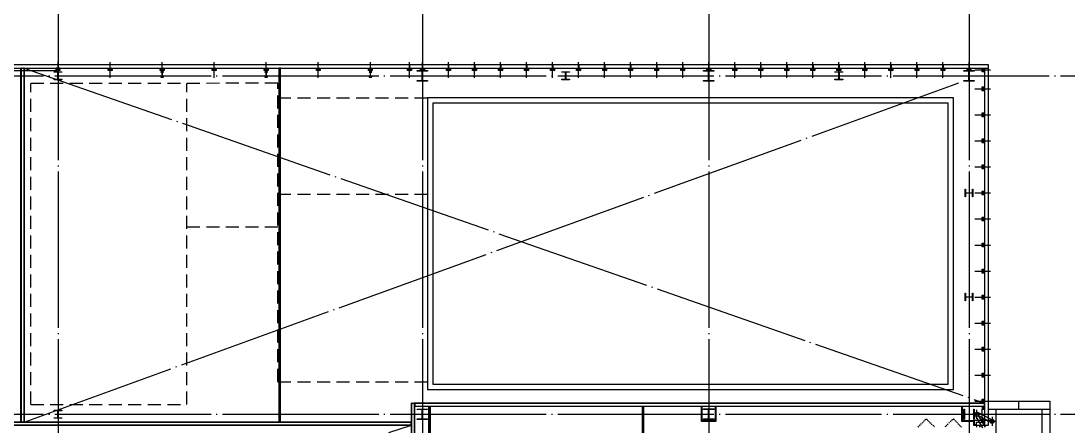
# Model space of a CAD drawing. Header units: millimetres. Extents: x -168200 to 672800, y -7409 to 118800.
# Drawn here: x 244275 to 284505, y 72446 to 88008 of the extents above; entities that cross this region are included whole.
import ezdxf

# ---------------------------------------------------------------- set-up
doc = ezdxf.new("R2010")
doc.units = ezdxf.units.MM
doc.header["$LTSCALE"] = 200
for name, pattern in [('CEN-GAUN', [32.2, 30, -1, 0.2, -1]), ('HID2-GAUN', [3.75, 2.5, -1.25]), ('HIDDEN', [0.375, 0.25, -0.125])]:
    doc.linetypes.add(name, pattern=pattern)
for name, color, linetype in [('1 BA', 9, 'Continuous'), ('1 CEN', 15, 'CEN-GAUN'), ('1 FUR', 8, 'HIDDEN')]:
    doc.layers.add(name, color=color, linetype=linetype)

msp = doc.modelspace()

# ---------------------------------------------------------------- linework, layer by layer
at = {"layer": '1 BA'}
for p, q in [((209265, 86335), (281435, 86335)), ((209400, 86200), (281435, 86200)), ((241800, 86100), (245650, 86100)), ((244275, 86200), (244400, 86200)), ((244275, 72600), (244275, 86200)), ((244300, 86196), (244279, 86196)), ((244279, 86196), (244279, 72604)), ((244300, 86200), (244300, 86196)), ((244375, 86196), (244375, 86200)), ((244396, 86196), (244375, 86196)), ((244396, 72604), (244396, 86196)), ((244400, 86200), (244400, 72600)), ((245625, 86108.3), (245625, 86208.3)), ((245625, 86208.3), (245775, 86208.3)), ((245775, 86108.3), (245625, 86108.3)), ((245629, 86204.3), (245771, 86112.3)), ((245771, 86204.3), (245629, 86112.3)), ((245629, 86112.3), (245629, 86204.3)), ((245629, 86204.3), (245771, 86204.3)), ((245771, 86112.3), (245629, 86112.3)), ((245692.5, 86335), (245692.5, 86200)), ((245707.5, 86335), (245707.5, 86200)), ((245771, 86204.3), (245771, 86112.3)), ((245775, 86208.3), (245775, 86108.3)), ((247625, 86100), (247625, 86200)), ((247625, 86200), (247775, 86200)), ((247775, 86100), (247625, 86100)), ((247629, 86196), (247771, 86104)), ((247771, 86196), (247629, 86104)), ((247629, 86104), (247629, 86196)), ((247629, 86196), (247771, 86196)), ((247771, 86104), (247629, 86104)), ((247771, 86196), (247771, 86104)), ((247775, 86200), (247775, 86100)), ((249625, 86100), (249625, 86200)), ((249625, 86200), (249775, 86200)), ((249775, 86100), (249625, 86100)), ((249629, 86196), (249771, 86104)), ((249771, 86196), (249629, 86104)), ((249629, 86104), (249629, 86196)), ((249629, 86196), (249771, 86196)), ((249771, 86104), (249629, 86104)), ((249771, 86196), (249771, 86104)), ((249775, 86200), (249775, 86100)), ((251625, 86100), (251625, 86200)), ((251625, 86200), (251775, 86200)), ((251775, 86100), (251625, 86100)), ((251629, 86196), (251771, 86104)), ((251771, 86196), (251629, 86104)), ((251629, 86104), (251629, 86196)), ((251629, 86196), (251771, 86196)), ((251771, 86104), (251629, 86104)), ((251771, 86196), (251771, 86104)), ((251775, 86200), (251775, 86100)), ((253625, 86100), (253625, 86200)), ((253625, 86200), (253775, 86200)), ((253775, 86100), (253625, 86100)), ((253629, 86196), (253771, 86104)), ((253771, 86196), (253629, 86104)), ((253629, 86104), (253629, 86196)), ((253629, 86196), (253771, 86196)), ((253771, 86104), (253629, 86104)), ((253771, 86196), (253771, 86104)), ((253775, 86200), (253775, 86100)), ((254197.1, 72600), (254197.1, 86200)), ((254247.1, 72600), (254247.1, 86200)), ((255625, 86100), (255625, 86200)), ((255625, 86200), (255775, 86200)), ((255775, 86100), (255625, 86100)), ((255629, 86196), (255771, 86104)), ((255771, 86196), (255629, 86104)), ((255629, 86104), (255629, 86196)), ((255629, 86196), (255771, 86196)), ((255771, 86104), (255629, 86104)), ((255771, 86196), (255771, 86104)), ((255775, 86200), (255775, 86100)), ((257625, 86100), (257625, 86200)), ((257625, 86200), (257775, 86200)), ((257775, 86100), (257625, 86100)), ((257629, 86196), (257771, 86104)), ((257771, 86196), (257629, 86104)), ((257629, 86104), (257629, 86196)), ((257629, 86196), (257771, 86196)), ((257771, 86104), (257629, 86104)), ((257771, 86196), (257771, 86104)), ((257775, 86200), (257775, 86100)), ((259125, 86100), (259125, 86200)), ((259125, 86200), (259275, 86200)), ((259275, 86100), (259125, 86100)), ((259129, 86196), (259271, 86104)), ((259271, 86196), (259129, 86104)), ((259129, 86104), (259129, 86196)), ((259129, 86196), (259271, 86196)), ((259271, 86104), (259129, 86104)), ((259192.5, 86335), (259192.5, 86200)), ((259207.5, 86335), (259207.5, 86200)), ((259271, 86196), (259271, 86104)), ((259275, 86200), (259275, 86100)), ((259500, 86079), (259500, 86100)), ((259500, 86100), (259900, 86100)), ((259625, 86100), (259625, 86200)), ((259625, 86200), (259775, 86200)), ((259775, 86100), (259625, 86100)), ((259629, 86196), (259771, 86104)), ((259771, 86196), (259629, 86104)), ((259629, 86104), (259629, 86196)), ((259629, 86196), (259771, 86196)), ((259771, 86104), (259629, 86104)), ((259771, 86196), (259771, 86104)), ((259775, 86200), (259775, 86100)), ((259900, 86100), (259900, 86079)), ((260625, 86100), (260625, 86200)), ((260625, 86200), (260775, 86200)), ((260775, 86100), (260625, 86100)), ((260629, 86196), (260771, 86104)), ((260771, 86196), (260629, 86104)), ((260629, 86104), (260629, 86196)), ((260629, 86196), (260771, 86196)), ((260771, 86104), (260629, 86104)), ((260692.5, 86335), (260692.5, 86200)), ((260707.5, 86335), (260707.5, 86200)), ((260771, 86196), (260771, 86104)), ((260775, 86200), (260775, 86100)), ((261625, 86100), (261625, 86200)), ((261625, 86200), (261775, 86200)), ((261775, 86100), (261625, 86100)), ((261629, 86196), (261771, 86104)), ((261771, 86196), (261629, 86104)), ((261629, 86104), (261629, 86196)), ((261629, 86196), (261771, 86196)), ((261771, 86104), (261629, 86104)), ((261692.5, 86335), (261692.5, 86200)), ((261707.5, 86335), (261707.5, 86200)), ((261771, 86196), (261771, 86104)), ((261775, 86200), (261775, 86100)), ((262625, 86100), (262625, 86200)), ((262625, 86200), (262775, 86200)), ((262775, 86100), (262625, 86100)), ((262629, 86196), (262771, 86104)), ((262771, 86196), (262629, 86104)), ((262629, 86104), (262629, 86196)), ((262629, 86196), (262771, 86196)), ((262771, 86104), (262629, 86104)), ((262692.5, 86335), (262692.5, 86200)), ((262707.5, 86335), (262707.5, 86200)), ((262771, 86196), (262771, 86104)), ((262775, 86200), (262775, 86100)), ((263625, 86100), (263625, 86200)), ((263625, 86200), (263775, 86200)), ((263775, 86100), (263625, 86100)), ((263629, 86196), (263771, 86104)), ((263771, 86196), (263629, 86104)), ((263629, 86104), (263629, 86196)), ((263629, 86196), (263771, 86196)), ((263771, 86104), (263629, 86104)), ((263692.5, 86335), (263692.5, 86200)), ((263707.5, 86335), (263707.5, 86200)), ((263771, 86196), (263771, 86104)), ((263775, 86200), (263775, 86100)), ((264625, 86100), (264625, 86200)), ((264625, 86200), (264775, 86200)), ((264775, 86100), (264625, 86100)), ((264629, 86196), (264771, 86104)), ((264771, 86196), (264629, 86104)), ((264629, 86104), (264629, 86196)), ((264629, 86196), (264771, 86196)), ((264771, 86104), (264629, 86104)), ((264692.5, 86335), (264692.5, 86200)), ((264707.5, 86335), (264707.5, 86200)), ((264771, 86196), (264771, 86104)), ((264775, 86200), (264775, 86100)), ((265625, 86100), (265625, 86200)), ((265625, 86200), (265775, 86200)), ((265775, 86100), (265625, 86100)), ((265629, 86196), (265771, 86104)), ((265771, 86196), (265629, 86104)), ((265629, 86104), (265629, 86196)), ((265629, 86196), (265771, 86196)), ((265771, 86104), (265629, 86104)), ((265692.5, 86335), (265692.5, 86200)), ((265707.5, 86335), (265707.5, 86200)), ((265771, 86196), (265771, 86104)), ((265775, 86200), (265775, 86100)), ((266625, 86100), (266625, 86200)), ((266625, 86200), (266775, 86200)), ((266775, 86100), (266625, 86100)), ((266629, 86196), (266771, 86104)), ((266771, 86196), (266629, 86104)), ((266629, 86104), (266629, 86196)), ((266629, 86196), (266771, 86196)), ((266771, 86104), (266629, 86104)), ((266692.5, 86335), (266692.5, 86200)), ((266707.5, 86335), (266707.5, 86200)), ((266771, 86196), (266771, 86104)), ((266775, 86200), (266775, 86100)), ((267625, 86100), (267625, 86200)), ((267625, 86200), (267775, 86200)), ((267775, 86100), (267625, 86100)), ((267629, 86196), (267771, 86104)), ((267771, 86196), (267629, 86104)), ((267629, 86104), (267629, 86196)), ((267629, 86196), (267771, 86196)), ((267771, 86104), (267629, 86104)), ((267692.5, 86335), (267692.5, 86200)), ((267707.5, 86335), (267707.5, 86200)), ((267771, 86196), (267771, 86104)), ((267775, 86200), (267775, 86100)), ((268625, 86100), (268625, 86200)), ((268625, 86200), (268775, 86200)), ((268775, 86100), (268625, 86100)), ((268629, 86196), (268771, 86104)), ((268771, 86196), (268629, 86104)), ((268629, 86104), (268629, 86196)), ((268629, 86196), (268771, 86196)), ((268771, 86104), (268629, 86104)), ((268692.5, 86335), (268692.5, 86200)), ((268707.5, 86335), (268707.5, 86200)), ((268771, 86196), (268771, 86104)), ((268775, 86200), (268775, 86100)), ((269625, 86100), (269625, 86200)), ((269625, 86200), (269775, 86200)), ((269775, 86100), (269625, 86100)), ((269629, 86196), (269771, 86104)), ((269771, 86196), (269629, 86104)), ((269629, 86104), (269629, 86196)), ((269629, 86196), (269771, 86196)), ((269771, 86104), (269629, 86104)), ((269692.5, 86335), (269692.5, 86200)), ((269707.5, 86335), (269707.5, 86200)), ((269771, 86196), (269771, 86104)), ((269775, 86200), (269775, 86100)), ((270498.5, 86079), (270498.5, 86103)), ((270498.5, 86103), (270901.5, 86103)), ((270625, 86100), (270625, 86200)), ((270625, 86200), (270775, 86200)), ((270775, 86100), (270625, 86100)), ((270629, 86196), (270771, 86104)), ((270771, 86196), (270629, 86104)), ((270629, 86104), (270629, 86196)), ((270629, 86196), (270771, 86196)), ((270771, 86104), (270629, 86104)), ((270692.5, 86335), (270692.5, 86200)), ((270707.5, 86335), (270707.5, 86200)), ((270771, 86196), (270771, 86104)), ((270775, 86200), (270775, 86100)), ((270901.5, 86103), (270901.5, 86079)), ((271625, 86100), (271625, 86200)), ((271625, 86200), (271775, 86200)), ((271775, 86100), (271625, 86100)), ((271629, 86196), (271771, 86104)), ((271771, 86196), (271629, 86104)), ((271629, 86104), (271629, 86196)), ((271629, 86196), (271771, 86196)), ((271771, 86104), (271629, 86104)), ((271692.5, 86335), (271692.5, 86200)), ((271707.5, 86335), (271707.5, 86200)), ((271771, 86196), (271771, 86104)), ((271775, 86200), (271775, 86100)), ((272625, 86100), (272625, 86200)), ((272625, 86200), (272775, 86200)), ((272775, 86100), (272625, 86100)), ((272629, 86196), (272771, 86104)), ((272771, 86196), (272629, 86104)), ((272629, 86104), (272629, 86196)), ((272629, 86196), (272771, 86196)), ((272771, 86104), (272629, 86104)), ((272692.5, 86335), (272692.5, 86200)), ((272707.5, 86335), (272707.5, 86200)), ((272771, 86196), (272771, 86104)), ((272775, 86200), (272775, 86100)), ((273625, 86100), (273625, 86200)), ((273625, 86200), (273775, 86200)), ((273775, 86100), (273625, 86100)), ((273629, 86196), (273771, 86104)), ((273771, 86196), (273629, 86104)), ((273629, 86104), (273629, 86196)), ((273629, 86196), (273771, 86196)), ((273771, 86104), (273629, 86104)), ((273692.5, 86335), (273692.5, 86200)), ((273707.5, 86335), (273707.5, 86200)), ((273771, 86196), (273771, 86104)), ((273775, 86200), (273775, 86100)), ((274625, 86100), (274625, 86200)), ((274625, 86200), (274775, 86200)), ((274775, 86100), (274625, 86100)), ((274629, 86196), (274771, 86104)), ((274771, 86196), (274629, 86104)), ((274629, 86104), (274629, 86196)), ((274629, 86196), (274771, 86196)), ((274771, 86104), (274629, 86104)), ((274692.5, 86335), (274692.5, 86200)), ((274707.5, 86335), (274707.5, 86200)), ((274771, 86196), (274771, 86104)), ((274775, 86200), (274775, 86100)), ((275625, 86100), (275625, 86200)), ((275625, 86200), (275775, 86200)), ((275775, 86100), (275625, 86100)), ((275629, 86196), (275771, 86104)), ((275771, 86196), (275629, 86104)), ((275629, 86104), (275629, 86196)), ((275629, 86196), (275771, 86196)), ((275771, 86104), (275629, 86104)), ((275692.5, 86335), (275692.5, 86200)), ((275707.5, 86335), (275707.5, 86200)), ((275771, 86196), (275771, 86104)), ((275775, 86200), (275775, 86100)), ((276625, 86100), (276625, 86200)), ((276625, 86200), (276775, 86200)), ((276775, 86100), (276625, 86100)), ((276629, 86196), (276771, 86104)), ((276771, 86196), (276629, 86104)), ((276629, 86104), (276629, 86196)), ((276629, 86196), (276771, 86196)), ((276771, 86104), (276629, 86104)), ((276692.5, 86335), (276692.5, 86200)), ((276707.5, 86335), (276707.5, 86200)), ((276771, 86196), (276771, 86104)), ((276775, 86200), (276775, 86100)), ((277625, 86100), (277625, 86200)), ((277625, 86200), (277775, 86200)), ((277775, 86100), (277625, 86100)), ((277629, 86196), (277771, 86104)), ((277771, 86196), (277629, 86104)), ((277629, 86104), (277629, 86196)), ((277629, 86196), (277771, 86196)), ((277771, 86104), (277629, 86104)), ((277692.5, 86335), (277692.5, 86200)), ((277707.5, 86335), (277707.5, 86200)), ((277771, 86196), (277771, 86104)), ((277775, 86200), (277775, 86100)), ((278625, 86100), (278625, 86200)), ((278625, 86200), (278775, 86200)), ((278775, 86100), (278625, 86100)), ((278629, 86196), (278771, 86104)), ((278771, 86196), (278629, 86104)), ((278629, 86104), (278629, 86196)), ((278629, 86196), (278771, 86196)), ((278771, 86104), (278629, 86104)), ((278692.5, 86335), (278692.5, 86200)), ((278707.5, 86335), (278707.5, 86200)), ((278771, 86196), (278771, 86104)), ((278775, 86200), (278775, 86100)), ((279625, 86100), (279625, 86200)), ((279625, 86200), (279775, 86200)), ((279775, 86100), (279625, 86100)), ((279629, 86196), (279771, 86104)), ((279771, 86196), (279629, 86104)), ((279629, 86104), (279629, 86196)), ((279629, 86196), (279771, 86196)), ((279771, 86104), (279629, 86104)), ((279692.5, 86335), (279692.5, 86200)), ((279707.5, 86335), (279707.5, 86200)), ((279771, 86196), (279771, 86104)), ((279775, 86200), (279775, 86100)), ((280500, 86079), (280500, 86100)), ((280500, 86100), (280900, 86100)), ((280625, 86100), (280625, 86200)), ((280625, 86200), (280775, 86200)), ((280775, 86100), (280625, 86100)), ((280629, 86196), (280771, 86104)), ((280771, 86196), (280629, 86104)), ((280629, 86104), (280629, 86196)), ((280629, 86196), (280771, 86196)), ((280771, 86104), (280629, 86104)), ((280771, 86196), (280771, 86104)), ((280775, 86200), (280775, 86100)), ((280900, 86100), (280900, 86079)), ((281200, 86050), (281200, 86200)), ((281200, 86200), (281300, 86200)), ((281296, 86196), (281204, 86054)), ((281296, 86054), (281204, 86196)), ((281204, 86054), (281204, 86196)), ((281204, 86196), (281296, 86196)), ((281296, 86196), (281296, 86054)), ((281300, 86200), (281300, 72465)), ((281300, 86200), (281300, 86050)), ((281435, 86335), (281435, 72465)), ((245550, 86035), (245550, 86050)), ((245550, 86050), (245850, 86050)), ((245677, 86035), (245550, 86035)), ((245550, 85750), (245550, 85765)), ((245550, 85765), (245677, 85765)), ((245850, 85750), (245550, 85750)), ((245695, 85783), (245695, 86017)), ((245705, 86017), (245705, 85783)), ((245850, 86035), (245723, 86035)), ((245723, 85765), (245850, 85765)), ((245850, 86050), (245850, 86035)), ((245850, 85765), (245850, 85750)), ((249750, 86050), (249650, 86050)), ((249650, 86050), (249650, 86041)), ((249650, 86041), (249684, 86041)), ((249684, 85859), (249650, 85859)), ((249650, 85859), (249650, 85850)), ((249650, 85850), (249750, 85850)), ((249697, 86028), (249697, 85872)), ((249703, 85872), (249703, 86028)), ((249716, 86041), (249750, 86041)), ((249750, 85859), (249716, 85859)), ((249750, 86041), (249750, 86050)), ((249750, 85850), (249750, 85859)), ((253750, 86050), (253650, 86050)), ((253650, 86050), (253650, 86041)), ((253650, 86041), (253684, 86041)), ((253684, 85859), (253650, 85859)), ((253650, 85859), (253650, 85850)), ((253650, 85850), (253750, 85850)), ((253697, 86028), (253697, 85872)), ((253703, 85872), (253703, 86028)), ((253716, 86041), (253750, 86041)), ((253750, 85859), (253716, 85859)), ((253750, 86041), (253750, 86050)), ((253750, 85850), (253750, 85859)), ((257750, 86050), (257650, 86050)), ((257650, 86050), (257650, 86041)), ((257650, 86041), (257684, 86041)), ((257684, 85859), (257650, 85859)), ((257650, 85859), (257650, 85850)), ((257650, 85850), (257750, 85850)), ((257697, 86028), (257697, 85872)), ((257703, 85872), (257703, 86028)), ((257716, 86041), (257750, 86041)), ((257750, 85859), (257716, 85859)), ((257750, 86041), (257750, 86050)), ((257750, 85850), (257750, 85859)), ((259671.5, 86079), (259500, 86079)), ((259500, 85700), (259500, 85721)), ((259500, 85721), (259671.5, 85721)), ((259900, 85700), (259500, 85700)), ((259693.5, 85743), (259693.5, 86057)), ((259706.5, 86057), (259706.5, 85743)), ((259900, 86079), (259728.5, 86079)), ((259728.5, 85721), (259900, 85721)), ((259900, 85721), (259900, 85700)), ((265050, 86035), (265050, 86050)), ((265050, 86050), (265350, 86050)), ((265177, 86035), (265050, 86035)), ((265050, 85750), (265050, 85765)), ((265050, 85765), (265177, 85765)), ((265350, 85750), (265050, 85750)), ((265195, 85783), (265195, 86017)), ((265205, 86017), (265205, 85783)), ((265350, 86035), (265223, 86035)), ((265223, 85765), (265350, 85765)), ((265350, 86050), (265350, 86035)), ((265350, 85765), (265350, 85750)), ((270670, 86079), (270498.5, 86079)), ((270498.5, 85697), (270498.5, 85721)), ((270498.5, 85721), (270670, 85721)), ((270901.5, 85697), (270498.5, 85697)), ((270692, 85743), (270692, 86057)), ((270708, 86057), (270708, 85743)), ((270901.5, 86079), (270730, 86079)), ((270730, 85721), (270901.5, 85721)), ((270901.5, 85721), (270901.5, 85697)), ((275550, 86035), (275550, 86050)), ((275550, 86050), (275850, 86050)), ((275677, 86035), (275550, 86035)), ((275550, 85750), (275550, 85765)), ((275550, 85765), (275677, 85765)), ((275850, 85750), (275550, 85750)), ((275695, 85783), (275695, 86017)), ((275705, 86017), (275705, 85783)), ((275850, 86035), (275723, 86035)), ((275723, 85765), (275850, 85765)), ((275850, 86050), (275850, 86035)), ((275850, 85765), (275850, 85750)), ((280671.5, 86079), (280500, 86079)), ((280500, 85700), (280500, 85721)), ((280500, 85721), (280671.5, 85721)), ((280900, 85700), (280500, 85700)), ((280693.5, 85743), (280693.5, 86057)), ((280706.5, 86057), (280706.5, 85743)), ((280900, 86079), (280728.5, 86079)), ((280728.5, 85721), (280900, 85721)), ((280900, 85721), (280900, 85700)), ((281300, 86050), (281200, 86050)), ((281296, 86054), (281204, 86054)), ((281200, 85325), (281200, 85475)), ((281200, 85475), (281300, 85475)), ((281300, 85325), (281200, 85325)), ((281296, 85471), (281204, 85329)), ((281296, 85329), (281204, 85471)), ((281204, 85329), (281204, 85471)), ((281204, 85471), (281296, 85471)), ((281296, 85329), (281204, 85329)), ((281296, 85471), (281296, 85329)), ((281300, 85475), (281300, 85325)), ((280100, 85050.3), (259900, 85050.3)), ((259900, 85050.3), (259900, 73850.3)), ((280100, 73850.3), (280100, 85050.3)), ((279900, 84850.3), (260100, 84850.3)), ((260100, 84850.3), (260100, 74050.3)), ((279900, 74050.3), (279900, 84850.3)), ((281200, 84325), (281200, 84475)), ((281200, 84475), (281300, 84475)), ((281300, 84325), (281200, 84325)), ((281296, 84471), (281204, 84329)), ((281296, 84329), (281204, 84471)), ((281204, 84329), (281204, 84471)), ((281204, 84471), (281296, 84471)), ((281296, 84329), (281204, 84329)), ((281296, 84471), (281296, 84329)), ((281300, 84475), (281300, 84325)), ((281200, 83325), (281200, 83475)), ((281200, 83475), (281300, 83475)), ((281300, 83325), (281200, 83325)), ((281296, 83471), (281204, 83329)), ((281296, 83329), (281204, 83471)), ((281204, 83329), (281204, 83471)), ((281204, 83471), (281296, 83471)), ((281296, 83329), (281204, 83329)), ((281296, 83471), (281296, 83329)), ((281300, 83475), (281300, 83325)), ((281200, 82325), (281200, 82475)), ((281200, 82475), (281300, 82475)), ((281300, 82475), (281300, 82325)), ((281300, 82325), (281200, 82325)), ((281296, 82471), (281204, 82329)), ((281296, 82329), (281204, 82471)), ((281204, 82329), (281204, 82471)), ((281204, 82471), (281296, 82471)), ((281296, 82329), (281204, 82329)), ((281296, 82471), (281296, 82329)), ((280550, 81550), (280565, 81550)), ((280550, 81250), (280550, 81550)), ((280565, 81550), (280565, 81423)), ((280565, 81377), (280565, 81250)), ((280583, 81405), (280817, 81405)), ((280817, 81395), (280583, 81395)), ((280835, 81423), (280835, 81550)), ((280835, 81550), (280850, 81550)), ((280835, 81250), (280835, 81377)), ((280850, 81550), (280850, 81250)), ((281200, 81325), (281200, 81475)), ((281200, 81475), (281300, 81475)), ((281300, 81325), (281200, 81325)), ((281296, 81471), (281204, 81329)), ((281296, 81329), (281204, 81471)), ((281204, 81329), (281204, 81471)), ((281204, 81471), (281296, 81471)), ((281296, 81329), (281204, 81329)), ((281296, 81471), (281296, 81329)), ((281300, 81475), (281300, 81325)), ((280565, 81250), (280550, 81250)), ((280850, 81250), (280835, 81250)), ((281200, 80325), (281200, 80475)), ((281200, 80475), (281300, 80475)), ((281296, 80471), (281204, 80329)), ((281296, 80329), (281204, 80471)), ((281204, 80329), (281204, 80471)), ((281204, 80471), (281296, 80471)), ((281296, 80471), (281296, 80329)), ((281300, 80475), (281300, 80325)), ((281300, 80325), (281200, 80325)), ((281296, 80329), (281204, 80329)), ((281200, 79325), (281200, 79475)), ((281200, 79475), (281300, 79475)), ((281300, 79325), (281200, 79325)), ((281296, 79471), (281204, 79329)), ((281296, 79329), (281204, 79471)), ((281204, 79329), (281204, 79471)), ((281204, 79471), (281296, 79471)), ((281296, 79329), (281204, 79329)), ((281296, 79471), (281296, 79329)), ((281300, 79475), (281300, 79325)), ((281200, 78325), (281200, 78475)), ((281200, 78475), (281300, 78475)), ((281296, 78471), (281204, 78329)), ((281296, 78329), (281204, 78471)), ((281204, 78329), (281204, 78471)), ((281204, 78471), (281296, 78471)), ((281296, 78471), (281296, 78329)), ((281300, 78475), (281300, 78325)), ((281300, 78325), (281200, 78325)), ((281296, 78329), (281204, 78329)), ((280550, 77550), (280565, 77550)), ((280550, 77250), (280550, 77550)), ((280565, 77250), (280550, 77250)), ((280565, 77550), (280565, 77423)), ((280565, 77377), (280565, 77250)), ((280583, 77405), (280817, 77405)), ((280817, 77395), (280583, 77395)), ((280835, 77423), (280835, 77550)), ((280835, 77550), (280850, 77550)), ((280835, 77250), (280835, 77377)), ((280850, 77250), (280835, 77250)), ((280850, 77550), (280850, 77250)), ((281200, 77325), (281200, 77475)), ((281200, 77475), (281300, 77475)), ((281300, 77325), (281200, 77325)), ((281296, 77471), (281204, 77329)), ((281296, 77329), (281204, 77471)), ((281204, 77329), (281204, 77471)), ((281204, 77471), (281296, 77471)), ((281296, 77329), (281204, 77329)), ((281296, 77471), (281296, 77329)), ((281300, 77475), (281300, 77325)), ((281200, 76325), (281200, 76475)), ((281200, 76475), (281300, 76475)), ((281296, 76471), (281204, 76329)), ((281296, 76329), (281204, 76471)), ((281204, 76329), (281204, 76471)), ((281204, 76471), (281296, 76471)), ((281296, 76471), (281296, 76329)), ((281300, 76475), (281300, 76325)), ((281300, 76325), (281200, 76325)), ((281296, 76329), (281204, 76329)), ((281200, 75325), (281200, 75475)), ((281200, 75475), (281300, 75475)), ((281300, 75325), (281200, 75325)), ((281296, 75471), (281204, 75329)), ((281296, 75329), (281204, 75471)), ((281204, 75329), (281204, 75471)), ((281204, 75471), (281296, 75471)), ((281296, 75329), (281204, 75329)), ((281296, 75471), (281296, 75329)), ((281300, 75475), (281300, 75325)), ((281200, 74325), (281200, 74475)), ((281200, 74475), (281300, 74475)), ((281296, 74471), (281204, 74329)), ((281296, 74329), (281204, 74471)), ((281204, 74329), (281204, 74471)), ((281204, 74471), (281296, 74471)), ((281296, 74471), (281296, 74329)), ((281300, 74475), (281300, 74325)), ((260100, 74050.3), (279900, 74050.3)), ((281300, 74325), (281200, 74325)), ((281296, 74329), (281204, 74329)), ((259900, 73850.3), (280100, 73850.3)), ((259275, 73325), (259400, 73325)), ((259275, 65400), (259275, 73325)), ((259300, 73321), (259279, 73321)), ((259279, 73321), (259279, 65404)), ((259300, 73325), (259300, 73321)), ((259375, 73321), (259375, 73325)), ((259396, 73321), (259375, 73321)), ((259396, 65404), (259396, 73321)), ((259400, 73200), (259400, 73325)), ((259400, 73325), (281300, 73325)), ((259400, 73325), (259400, 65400)), ((259400, 73262.5), (259404, 73262.5)), ((259404, 73262.5), (259400, 73262.5)), ((281296, 73321), (259404, 73321)), ((259404, 73321), (259404, 73262.5)), ((259404, 73262.5), (259404, 73204)), ((281200, 73325), (281200, 73475)), ((281200, 73475), (281300, 73475)), ((281300, 73325), (281200, 73325)), ((281296, 73471), (281204, 73329)), ((281296, 73329), (281204, 73471)), ((281204, 73329), (281204, 73471)), ((281204, 73471), (281296, 73471)), ((281296, 73329), (281204, 73329)), ((281296, 73471), (281296, 73329)), ((281296, 73204), (281296, 73321)), ((281300, 73475), (281300, 73325)), ((281300, 73325), (281300, 73200)), ((281435, 73400), (283800, 73400)), ((282617.5, 73100), (282617.5, 73400)), ((283800, 73400), (283800, 63900)), ((245550, 73035), (245550, 73050)), ((245550, 73050), (245850, 73050)), ((245677, 73035), (245550, 73035)), ((245695, 72783), (245695, 73017)), ((245705, 73017), (245705, 72783)), ((245850, 73035), (245723, 73035)), ((245850, 73050), (245850, 73035)), ((281300, 73200), (259400, 73200)), ((259404, 73204), (281296, 73204)), ((259500, 73079), (259500, 73100)), ((259500, 73100), (259900, 73100)), ((259671.5, 73079), (259500, 73079)), ((259693.5, 72743), (259693.5, 73057)), ((259706.5, 73057), (259706.5, 72743)), ((259900, 73079), (259728.5, 73079)), ((259900, 73100), (259900, 73079)), ((259950, 65725), (259950, 73200)), ((259950, 73200), (260000, 73200)), ((260000, 73200), (260000, 65725)), ((268150, 73200), (268200, 73200)), ((268150, 68375), (268150, 73200)), ((268200, 73200), (268200, 68375)), ((270425, 72625), (270425, 73200)), ((270437.5, 72637.5), (270437.5, 73200)), ((270450, 72650), (270450, 73200)), ((270497.5, 73079), (270497.5, 73107)), ((270497.5, 73107), (270902.5, 73107)), ((270669, 73079), (270497.5, 73079)), ((270691, 72743), (270691, 73057)), ((270709, 73057), (270709, 72743)), ((270902.5, 73079), (270731, 73079)), ((270902.5, 73107), (270902.5, 73079)), ((270950, 73200), (270950, 72650)), ((270962.5, 73200), (270962.5, 72637.5)), ((270975, 73200), (270975, 72625)), ((280425, 72625), (280425, 73200)), ((280437.5, 72637.5), (280437.5, 73200)), ((280450, 72650), (280450, 73200)), ((280500, 73100), (280521, 73100)), ((280500, 72700), (280500, 73100)), ((280521, 73100), (280521, 72928.5)), ((280521, 72871.5), (280521, 72700)), ((280543, 72906.5), (280857, 72906.5)), ((280857, 72893.5), (280543, 72893.5)), ((281180, 72900), (280830, 72900)), ((280879, 72928.5), (280879, 73100)), ((280879, 73100), (280900, 73100)), ((280879, 72700), (280879, 72871.5)), ((280900, 73100), (280900, 72700)), ((281235, 72374.1), (280960.1, 72839.9)), ((281005, 72725), (281005, 73075)), ((281599.6, 72675.4), (281044, 72964.1)), ((281553.5, 72586.6), (281056.1, 72845.1)), ((281335, 72401.4), (281066.3, 72856.8)), ((281200, 72700), (281200, 73099.5)), ((281204.5, 73195), (281295.5, 73104)), ((281204.5, 73104), (281295.5, 73195)), ((281204.5, 73195), (281295.5, 73104)), ((281204.5, 73104), (281295.5, 73195)), ((281204.5, 73195), (281295.5, 73104)), ((281204.5, 73104), (281295.5, 73195)), ((281204.5, 73195), (281295.5, 73104)), ((281204.5, 73104), (281295.5, 73195)), ((281435, 73100), (283500, 73100)), ((281735, 73100), (281735, 72165)), ((283500, 73100), (283800, 73100)), ((283500, 73100), (283500, 64200)), ((209400, 72600), (259275, 72600)), ((259275, 72475), (209400, 72475)), ((244400, 72600), (244275, 72600)), ((244279, 72604), (244396, 72604)), ((245550, 72750), (245550, 72765)), ((245550, 72765), (245677, 72765)), ((245850, 72750), (245550, 72750)), ((245723, 72765), (245850, 72765)), ((245850, 72765), (245850, 72750)), ((259275, 72600), (259275, 72475)), ((259500, 72700), (259500, 72721)), ((259500, 72721), (259671.5, 72721)), ((259900, 72700), (259500, 72700)), ((259728.5, 72721), (259900, 72721)), ((259900, 72721), (259900, 72700)), ((270975, 72625), (270425, 72625)), ((270962.5, 72637.5), (270437.5, 72637.5)), ((270950, 72650), (270450, 72650)), ((270497.5, 72721), (270669, 72721)), ((270497.5, 72693), (270497.5, 72721)), ((270902.5, 72693), (270497.5, 72693)), ((270731, 72721), (270902.5, 72721)), ((270902.5, 72721), (270902.5, 72693)), ((280885, 72625), (280425, 72625)), ((280897.5, 72637.5), (280437.5, 72637.5)), ((280910, 72650), (280450, 72650)), ((280521, 72700), (280500, 72700)), ((280900, 72700), (280879, 72700)), ((280885, 72465), (280885, 72625)), ((280985, 72465), (280885, 72465)), ((280897.5, 72477.5), (280897.5, 72637.5)), ((280985, 72477.5), (280897.5, 72477.5)), ((280910, 72490), (280910, 72650)), ((280985, 72490), (280910, 72490)), ((280985, 72600), (281300, 72600)), ((280985, 72465), (280985, 72600)), ((281435, 72465), (280985, 72465)), ((280985, 72465), (280985, 72405)), ((281135, 72465), (280985, 72465)), ((281111, 72405), (281111, 72465)), ((281135, 72435), (281135, 72465)), ((281200, 72600), (281200, 72750)), ((281200, 72750), (281300, 72750)), ((281300, 72600), (281200, 72600)), ((281296, 72746), (281204, 72604)), ((281296, 72604), (281204, 72746)), ((281204, 72604), (281204, 72746)), ((281204, 72746), (281296, 72746)), ((281296, 72604), (281204, 72604)), ((281204.5, 72695.5), (281295.5, 72604.5)), ((281204.5, 72604.5), (281295.5, 72695.5)), ((281204.5, 72695.5), (281295.5, 72604.5)), ((281204.5, 72604.5), (281295.5, 72695.5)), ((281204.5, 72695.5), (281295.5, 72604.5)), ((281204.5, 72604.5), (281295.5, 72695.5)), ((281204.5, 72695.5), (281295.5, 72604.5)), ((281204.5, 72604.5), (281295.5, 72695.5)), ((281296, 72746), (281296, 72604)), ((281300, 72750), (281300, 72600)), ((281410, 72627.6), (281760, 72627.6)), ((281585, 72802.6), (281585, 72452.6))]:
    msp.add_line(p, q, dxfattribs=at)
at = {"layer": '1 BA', "ltscale": 253}
for p, q in [((254245.5, 86200), (254198.7, 86200)), ((254198.7, 86200), (254198.7, 72601.6)), ((254245.5, 72601.6), (254245.5, 86200)), ((259998.4, 73198.4), (259951.6, 73198.4)), ((259951.6, 73198.4), (259951.6, 65726.6)), ((259998.4, 65726.6), (259998.4, 73198.4)), ((268160, 73198.4), (268151.6, 73198.4)), ((268151.6, 73198.4), (268151.6, 68376.6)), ((268160, 73200), (268160, 73198.4)), ((268190, 73198.4), (268190, 73200)), ((268198.4, 73198.4), (268190, 73198.4)), ((268198.4, 68376.6), (268198.4, 73198.4)), ((254198.7, 72601.6), (254207.1, 72601.6)), ((254207.1, 72601.6), (254207.1, 72600)), ((254237.1, 72600), (254237.1, 72601.6)), ((254237.1, 72601.6), (254245.5, 72601.6))]:
    msp.add_line(p, q, dxfattribs=at)
at = {"layer": '1 BA', "linetype": 'HID2-GAUN'}
for p, q in [((254149.6, 85615.4), (244649.6, 85600)), ((244649.6, 73269.6), (244649.6, 85600)), ((250649.6, 73269.6), (250649.6, 85609.7)), ((254149.6, 74150), (254149.6, 85615.4)), ((254149.6, 85050), (259900, 85050)), ((254149.6, 81350), (259900, 81350)), ((254149.6, 81350), (254279, 81350)), ((250649.6, 80100), (254149.6, 80100)), ((254149.6, 74150), (259900, 74150)), ((244649.6, 73269.6), (250649.6, 73269.6))]:
    msp.add_line(p, q, dxfattribs=at)
at = {"layer": '1 BA'}
for points in [[(245700, 85833.3), (245700, 86433.3)], [(245700, 85835), (245700, 86425)], [(247700, 85825), (247700, 86425)], [(249700, 85825), (249700, 86425)], [(251700, 85825), (251700, 86425)], [(253700, 85825), (253700, 86425)], [(255700, 85825), (255700, 86425)], [(257700, 85825), (257700, 86425)], [(259200, 85835), (259200, 86425)], [(259200, 85825), (259200, 86425)], [(259700, 85825), (259700, 86425)], [(260700, 85835), (260700, 86425)], [(260700, 85825), (260700, 86425)], [(261700, 85835), (261700, 86425)], [(261700, 85825), (261700, 86425)], [(262700, 85835), (262700, 86425)], [(262700, 85825), (262700, 86425)], [(263700, 85835), (263700, 86425)], [(263700, 85825), (263700, 86425)], [(264700, 85835), (264700, 86425)], [(264700, 85825), (264700, 86425)], [(265700, 85835), (265700, 86425)], [(265700, 85825), (265700, 86425)], [(266700, 85835), (266700, 86425)], [(266700, 85825), (266700, 86425)], [(267700, 85835), (267700, 86425)], [(267700, 85825), (267700, 86425)], [(268700, 85835), (268700, 86425)], [(268700, 85825), (268700, 86425)], [(269700, 85835), (269700, 86425)], [(269700, 85825), (269700, 86425)], [(270700, 85835), (270700, 86425)], [(270700, 85825), (270700, 86425)], [(271700, 85835), (271700, 86425)], [(271700, 85825), (271700, 86425)], [(272700, 85835), (272700, 86425)], [(272700, 85825), (272700, 86425)], [(273700, 85835), (273700, 86425)], [(273700, 85825), (273700, 86425)], [(274700, 85835), (274700, 86425)], [(274700, 85825), (274700, 86425)], [(275700, 85835), (275700, 86425)], [(275700, 85825), (275700, 86425)], [(276700, 85835), (276700, 86425)], [(276700, 85825), (276700, 86425)], [(277700, 85835), (277700, 86425)], [(277700, 85825), (277700, 86425)], [(278700, 85835), (278700, 86425)], [(278700, 85825), (278700, 86425)], [(279700, 85835), (279700, 86425)], [(279700, 85825), (279700, 86425)], [(280700, 85825), (280700, 86425)], [(280925, 86125), (281525, 86125)], [(280925, 85400), (281525, 85400)], [(280925, 84400), (281525, 84400)], [(280925, 83400), (281525, 83400)], [(280925, 82400), (281525, 82400)], [(280925, 81400), (281525, 81400)], [(280925, 80400), (281525, 80400)], [(280925, 79400), (281525, 79400)], [(280925, 78400), (281525, 78400)], [(280925, 77400), (281525, 77400)], [(280925, 76400), (281525, 76400)], [(280925, 75400), (281525, 75400)], [(280925, 74400), (281525, 74400)], [(280925, 73400), (281525, 73400)], [(209400, 72537.5), (209404, 72537.5), (209404, 72479), (259271, 72479), (259271, 72596), (209404, 72596), (209404, 72537.5), (209400, 72537.5)], [(280925, 72675), (281525, 72675)]]:
    msp.add_lwpolyline(points, dxfattribs=at)
for points in [[(281300, 73099.5), (281300, 73199.5), (281200, 73199.5), (281200, 73099.5)], [(281295.5, 73104), (281295.5, 73195), (281204.5, 73195), (281204.5, 73104)], [(281300, 72600), (281300, 72700), (281200, 72700), (281200, 72600)], [(281295.5, 72604.5), (281295.5, 72695.5), (281204.5, 72695.5), (281204.5, 72604.5)]]:
    msp.add_lwpolyline(points, close=True, dxfattribs=at)
for centre, radius in [((245700, 86315), 7.5), ((259200, 86315), 7.5), ((260700, 86315), 7.5), ((261700, 86315), 7.5), ((262700, 86315), 7.5), ((263700, 86315), 7.5), ((264700, 86315), 7.5), ((265700, 86315), 7.5), ((266700, 86315), 7.5), ((267700, 86315), 7.5), ((268700, 86315), 7.5), ((269700, 86315), 7.5), ((270700, 86315), 7.5), ((271700, 86315), 7.5), ((272700, 86315), 7.5), ((273700, 86315), 7.5), ((274700, 86315), 7.5), ((275700, 86315), 7.5), ((276700, 86315), 7.5), ((277700, 86315), 7.5), ((278700, 86315), 7.5), ((279700, 86315), 7.5), ((281005, 72900), 75), ((281585, 72627.6), 80), ((281585, 72627.6), 50)]:
    msp.add_circle(centre, radius, dxfattribs=at)
for centre, radius, start, end in [((245700, 86348.1), 15.1, 240.13717, 299.86283), ((259200, 86348.1), 15.1, 240.13717, 299.86283), ((260700, 86348.1), 15.1, 240.13717, 299.86283), ((261700, 86348.1), 15.1, 240.13717, 299.86283), ((262700, 86348.1), 15.1, 240.13717, 299.86283), ((263700, 86348.1), 15.1, 240.13717, 299.86283), ((264700, 86348.1), 15.1, 240.13717, 299.86283), ((265700, 86348.1), 15.1, 240.13717, 299.86283), ((266700, 86348.1), 15.1, 240.13717, 299.86283), ((267700, 86348.1), 15.1, 240.13717, 299.86283), ((268700, 86348.1), 15.1, 240.13717, 299.86283), ((269700, 86348.1), 15.1, 240.13717, 299.86283), ((270700, 86348.1), 15.1, 240.13717, 299.86283), ((271700, 86348.1), 15.1, 240.13717, 299.86283), ((272700, 86348.1), 15.1, 240.13717, 299.86283), ((273700, 86348.1), 15.1, 240.13717, 299.86283), ((274700, 86348.1), 15.1, 240.13717, 299.86283), ((275700, 86348.1), 15.1, 240.13717, 299.86283), ((276700, 86348.1), 15.1, 240.13717, 299.86283), ((277700, 86348.1), 15.1, 240.13717, 299.86283), ((278700, 86348.1), 15.1, 240.13717, 299.86283), ((279700, 86348.1), 15.1, 240.13717, 299.86283), ((245677, 86017), 18, 0, 90), ((245677, 85783), 18, 270, 0), ((245723, 86017), 18, 90, 180), ((245723, 85783), 18, 180, 270), ((249684, 86028), 13, 0.18413, 90.18413), ((249684, 85872), 13, 270.18413, 0.18413), ((249716, 86028), 13, 90.18413, 180.18413), ((249716, 85872), 13, 180.18413, 270.18413), ((253684, 86028), 13, 0.18413, 90.18413), ((253684, 85872), 13, 270.18413, 0.18413), ((253716, 86028), 13, 90.18413, 180.18413), ((253716, 85872), 13, 180.18413, 270.18413), ((257684, 86028), 13, 0.18413, 90.18413), ((257684, 85872), 13, 270.18413, 0.18413), ((257716, 86028), 13, 90.18413, 180.18413), ((257716, 85872), 13, 180.18413, 270.18413), ((259671.5, 86057), 22, 0, 90), ((259671.5, 85743), 22, 270, 0), ((259728.5, 86057), 22, 90, 180), ((259728.5, 85743), 22, 180, 270), ((265177, 86017), 18, 0, 90), ((265177, 85783), 18, 270, 0), ((265223, 86017), 18, 90, 180), ((265223, 85783), 18, 180, 270), ((270670, 86057), 22, 0, 90), ((270670, 85743), 22, 270, 0), ((270730, 86057), 22, 90, 180), ((270730, 85743), 22, 180, 270), ((275677, 86017), 18, 0, 90), ((275677, 85783), 18, 270, 0), ((275723, 86017), 18, 90, 180), ((275723, 85783), 18, 180, 270), ((280671.5, 86057), 22, 0, 90), ((280671.5, 85743), 22, 270, 0), ((280728.5, 86057), 22, 90, 180), ((280728.5, 85743), 22, 180, 270), ((280583, 81423), 18, 180, 270), ((280583, 81377), 18, 90, 180), ((280817, 81423), 18, 270, 0), ((280817, 81377), 18, 0, 90), ((280583, 77423), 18, 180, 270), ((280583, 77377), 18, 90, 180), ((280817, 77423), 18, 270, 0), ((280817, 77377), 18, 0, 90), ((245677, 73017), 18, 0, 90), ((245723, 73017), 18, 90, 180), ((259671.5, 73057), 22, 0, 90), ((259728.5, 73057), 22, 90, 180), ((270669, 73057), 22, 0, 90), ((270731, 73057), 22, 90, 180), ((280543, 72928.5), 22, 180, 270), ((280543, 72871.5), 22, 90, 180), ((280857, 72928.5), 22, 270, 0), ((280857, 72871.5), 22, 0, 90), ((245677, 72783), 18, 270, 0), ((245723, 72783), 18, 180, 270), ((259671.5, 72743), 22, 270, 0), ((259728.5, 72743), 22, 180, 270), ((270669, 72743), 22, 270, 0), ((270731, 72743), 22, 180, 270)]:
    msp.add_arc(centre, radius, start, end, dxfattribs=at)
at = {"layer": '1 CEN'}
for p, q in [((245700, 95100), (245700, 32900)), ((259700, 95100), (259700, 32900)), ((270700, 95100), (270700, 32900)), ((280700, 95100), (280700, 32900)), ((244400, 86200), (281300, 73325)), ((200500, 85900), (285700, 85900)), ((244400, 72600), (280500, 85700)), ((200500, 72900), (285700, 72900)), ((209400, 56325), (259275, 72475))]:
    msp.add_line(p, q, dxfattribs=at)
at = {"layer": '1 FUR'}
for p, q in [((278741.1, 72402.4), (279020, 72689.1)), ((279090.7, 72690.1), (279377.4, 72411.1)), ((280062.5, 72690.1), (279775.9, 72411.1)), ((280412.2, 72402.4), (280133.2, 72689.1))]:
    msp.add_line(p, q, dxfattribs=at)
for centre, start, end in [((279055.9, 72654.2), 45.77985, 135.77985), ((280097.4, 72654.2), 44.22015, 134.22015)]:
    msp.add_arc(centre, 50, start, end, dxfattribs=at)

doc.saveas('drawing.dxf')
